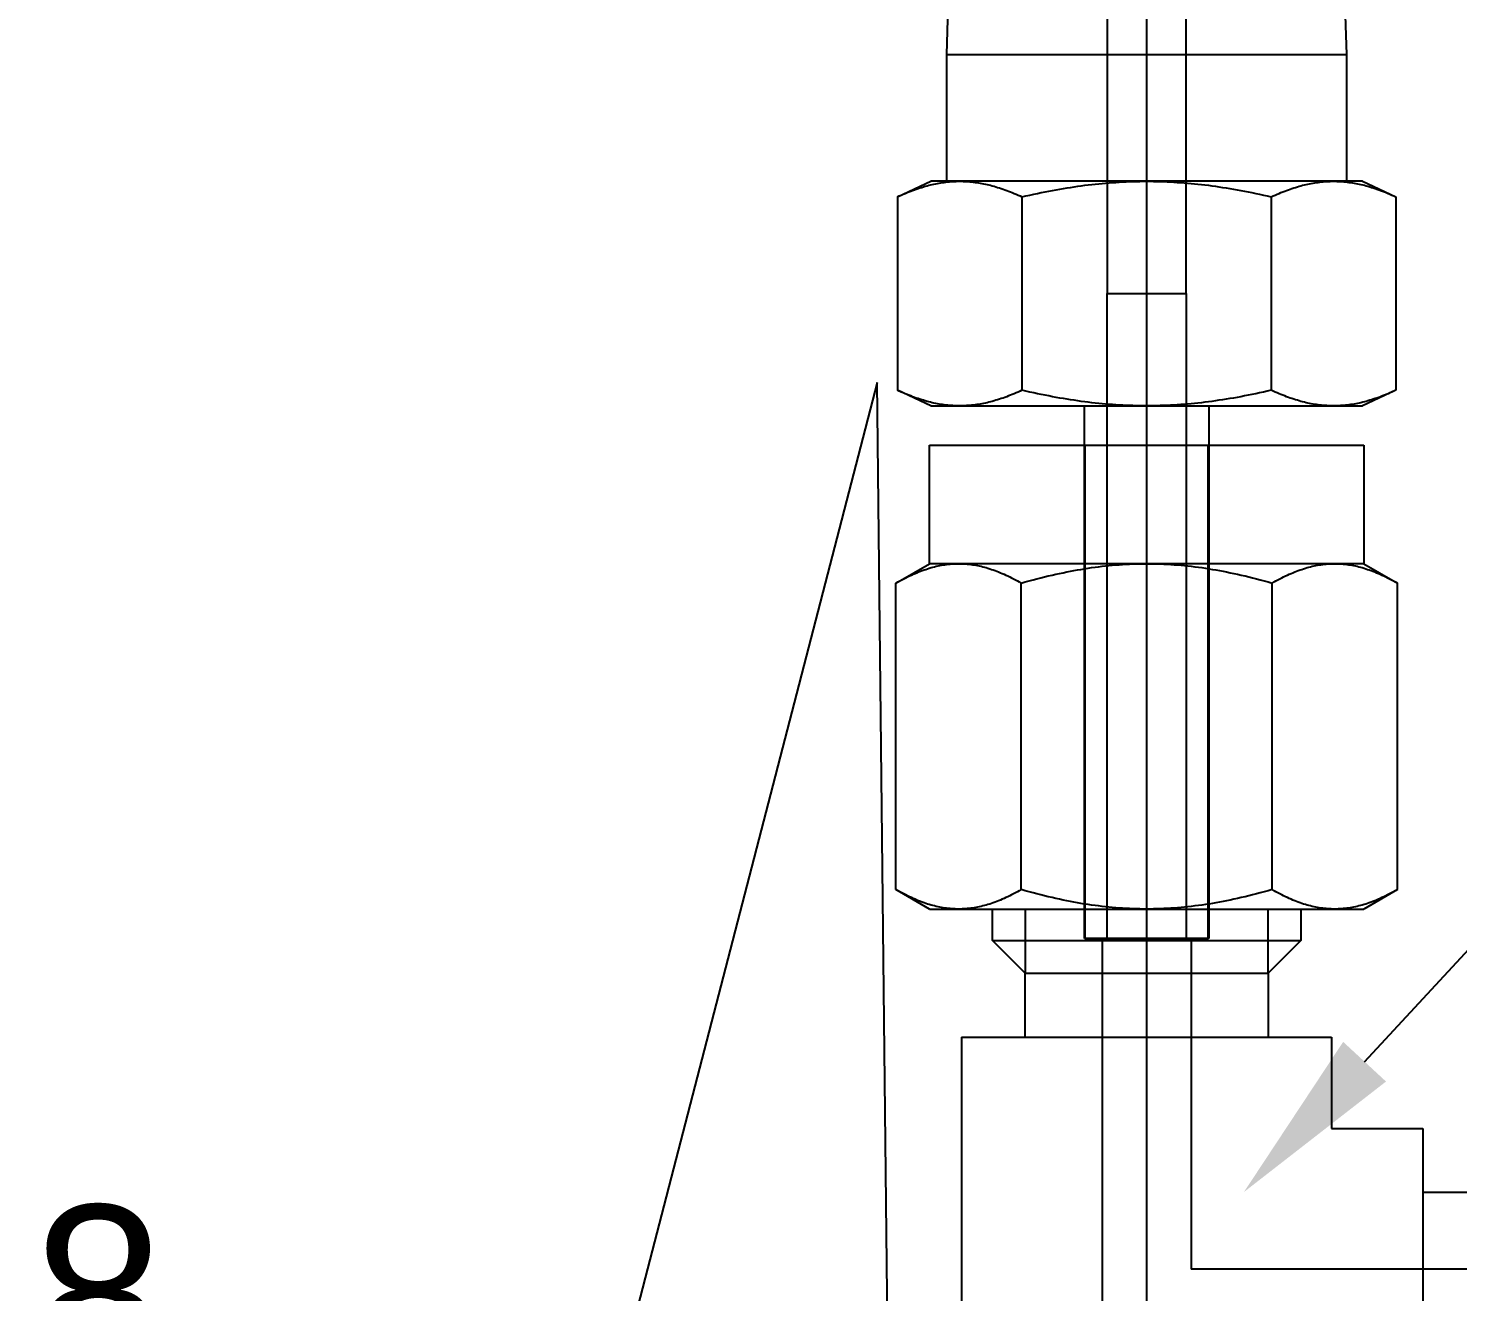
# Model space of a CAD drawing. Header units: inches. Extents: x 5.3 to 31.2, y 3.7 to 34.9.
# Drawn here: x 5.262 to 6.71, y 30.867 to 32.147 of the extents above; entities that cross this region are included whole.
import ezdxf
from ezdxf import colors
from ezdxf.entities.mleader import LeaderData, LeaderLine
from ezdxf.math import Vec2, Vec3

# ---------------------------------------------------------------- set-up
doc = ezdxf.new("R2010")
doc.units = ezdxf.units.IN
doc.header["$MEASUREMENT"] = 0
doc.linetypes.add('CENTER2', pattern=[28.575, 19.05, -3.175, 3.175, -3.175])
doc.linetypes.add('HIDDEN2', pattern=[4.7625, 3.175, -1.5875])
for name, color, linetype in [('NOTES', 1, 'Continuous'), ('TRDETAIL2', 7, 'Continuous'), ('TRDETAIL3', 7, 'Continuous'), ('TRMODEL1', 7, 'Continuous'), ('TRMODEL3', 7, 'Continuous')]:
    doc.layers.add(name, color=color, linetype=linetype)

# ---------------------------------------------------------------- blocks, each defined once
blk = doc.blocks.new('SS-200-3')
at = {"layer": 'TRDETAIL2', "color": 6, "linetype": 'HIDDEN2'}
for p, q in [((-1.1973, -1.6472), (-1.1973, -0.8872)), ((-1.1073, -1.6472), (-1.1073, -1.3122)), ((-0.7723, -1.3122), (-1.1073, -1.3122)), ((-1.2148, -2.1472), (-1.2148, -1.6472)), ((-1.2148, -1.6472), (-1.0898, -1.6472)), ((-1.0898, -1.6472), (-1.0898, -2.1472))]:
    blk.add_line(p, q, dxfattribs=at)
at = {"layer": 'TRDETAIL3', "color": 4, "linetype": 'CENTER2'}
blk.add_line((-1.1523, -2.1472), (-1.1523, -0.3872), dxfattribs=at)
at = {"layer": 'TRMODEL1', "color": 7, "linetype": 'Continuous'}
for p, q in [((-1.3398, -1.5472), (-1.3398, -0.9872)), ((-0.8723, -1.4547), (-0.8723, -1.0797)), ((-0.8723, -1.3904), (-0.8073, -1.3904)), ((-0.9648, -1.4547), (-0.8723, -1.4547)), ((-0.9648, -1.5472), (-0.9648, -1.4547)), ((-1.3398, -1.5472), (-0.9648, -1.5472)), ((-1.2755, -1.5472), (-1.2755, -1.6122)), ((-1.0291, -1.6122), (-1.0291, -1.5472)), ((-1.2755, -1.6122), (-1.3085, -1.6453)), ((-1.2755, -1.6122), (-1.0291, -1.6122)), ((-0.996, -1.6453), (-1.0291, -1.6122)), ((-1.3085, -1.6453), (-0.996, -1.6453)), ((-1.3085, -1.6453), (-1.3085, -1.6772)), ((-0.996, -1.6772), (-0.996, -1.6453)), ((-1.3723, -1.6772), (-1.4063, -1.6969)), ((-1.3723, -1.6772), (-1.3428, -1.6772)), ((-1.3637, -1.6795), (-1.3654, -1.6799)), ((-1.3619, -1.6791), (-1.3637, -1.6795)), ((-1.3602, -1.6788), (-1.3619, -1.6791)), ((-1.3584, -1.6785), (-1.3602, -1.6788)), ((-1.3567, -1.6782), (-1.3584, -1.6785)), ((-1.355, -1.678), (-1.3567, -1.6782)), ((-1.3532, -1.6778), (-1.355, -1.678)), ((-1.3515, -1.6776), (-1.3532, -1.6778)), ((-1.3497, -1.6775), (-1.3515, -1.6776)), ((-1.348, -1.6774), (-1.3497, -1.6775)), ((-1.3463, -1.6773), (-1.348, -1.6774)), ((-1.3445, -1.6772), (-1.3463, -1.6773)), ((-1.3428, -1.6772), (-1.3445, -1.6772)), ((-1.341, -1.6772), (-1.3428, -1.6772)), ((-1.3428, -1.6772), (-1.1523, -1.6772)), ((-1.3393, -1.6773), (-1.341, -1.6772)), ((-1.3375, -1.6774), (-1.3393, -1.6773)), ((-1.3358, -1.6775), (-1.3375, -1.6774)), ((-1.3341, -1.6776), (-1.3358, -1.6775)), ((-1.3323, -1.6778), (-1.3341, -1.6776)), ((-1.3306, -1.678), (-1.3323, -1.6778)), ((-1.3289, -1.6782), (-1.3306, -1.678)), ((-1.3271, -1.6785), (-1.3289, -1.6782)), ((-1.3254, -1.6788), (-1.3271, -1.6785)), ((-1.3236, -1.6791), (-1.3254, -1.6788)), ((-1.3219, -1.6795), (-1.3236, -1.6791)), ((-1.3201, -1.6799), (-1.3219, -1.6795)), ((-1.194, -1.6795), (-1.1975, -1.6799)), ((-1.1905, -1.6791), (-1.194, -1.6795)), ((-1.1871, -1.6788), (-1.1905, -1.6791)), ((-1.1836, -1.6785), (-1.1871, -1.6788)), ((-1.1801, -1.6782), (-1.1836, -1.6785)), ((-1.1766, -1.678), (-1.1801, -1.6782)), ((-1.1731, -1.6778), (-1.1766, -1.678)), ((-1.1697, -1.6776), (-1.1731, -1.6778)), ((-1.1662, -1.6775), (-1.1697, -1.6776)), ((-1.1627, -1.6774), (-1.1662, -1.6775)), ((-1.1592, -1.6773), (-1.1627, -1.6774)), ((-1.1557, -1.6772), (-1.1592, -1.6773)), ((-1.1523, -1.6772), (-1.1557, -1.6772)), ((-1.1523, -1.6772), (-0.9617, -1.6772)), ((-1.1488, -1.6772), (-1.1523, -1.6772)), ((-1.1453, -1.6773), (-1.1488, -1.6772)), ((-1.1418, -1.6774), (-1.1453, -1.6773)), ((-1.1383, -1.6775), (-1.1418, -1.6774)), ((-1.1348, -1.6776), (-1.1383, -1.6775)), ((-1.1314, -1.6778), (-1.1348, -1.6776)), ((-1.1279, -1.678), (-1.1314, -1.6778)), ((-1.1244, -1.6782), (-1.1279, -1.678)), ((-1.1209, -1.6785), (-1.1244, -1.6782)), ((-1.1174, -1.6788), (-1.1209, -1.6785)), ((-1.114, -1.6791), (-1.1174, -1.6788)), ((-1.1105, -1.6795), (-1.114, -1.6791)), ((-1.107, -1.6799), (-1.1105, -1.6795)), ((-0.9826, -1.6795), (-0.9844, -1.6799)), ((-0.9809, -1.6791), (-0.9826, -1.6795)), ((-0.9791, -1.6788), (-0.9809, -1.6791)), ((-0.9774, -1.6785), (-0.9791, -1.6788)), ((-0.9756, -1.6782), (-0.9774, -1.6785)), ((-0.9739, -1.678), (-0.9756, -1.6782)), ((-0.9722, -1.6778), (-0.9739, -1.678)), ((-0.9704, -1.6776), (-0.9722, -1.6778)), ((-0.9687, -1.6775), (-0.9704, -1.6776)), ((-0.967, -1.6774), (-0.9687, -1.6775)), ((-0.9652, -1.6773), (-0.967, -1.6774)), ((-0.9635, -1.6772), (-0.9652, -1.6773)), ((-0.9617, -1.6772), (-0.9635, -1.6772)), ((-0.96, -1.6772), (-0.9617, -1.6772)), ((-0.9617, -1.6772), (-0.9323, -1.6772)), ((-0.9582, -1.6773), (-0.96, -1.6772)), ((-0.9565, -1.6774), (-0.9582, -1.6773)), ((-0.9548, -1.6775), (-0.9565, -1.6774)), ((-0.953, -1.6776), (-0.9548, -1.6775)), ((-0.9513, -1.6778), (-0.953, -1.6776)), ((-0.9495, -1.678), (-0.9513, -1.6778)), ((-0.9478, -1.6782), (-0.9495, -1.678)), ((-0.9461, -1.6785), (-0.9478, -1.6782)), ((-0.9443, -1.6788), (-0.9461, -1.6785)), ((-0.9426, -1.6791), (-0.9443, -1.6788)), ((-0.9408, -1.6795), (-0.9426, -1.6791)), ((-0.9391, -1.6799), (-0.9408, -1.6795)), ((-0.8982, -1.6969), (-0.9323, -1.6772)), ((-1.4003, -1.6935), (-1.4023, -1.6946)), ((-1.3984, -1.6925), (-1.4003, -1.6935)), ((-1.3964, -1.6915), (-1.3984, -1.6925)), ((-1.3945, -1.6906), (-1.3964, -1.6915)), ((-1.3926, -1.6896), (-1.3945, -1.6906)), ((-1.3907, -1.6888), (-1.3926, -1.6896)), ((-1.3888, -1.6879), (-1.3907, -1.6888)), ((-1.387, -1.6871), (-1.3888, -1.6879)), ((-1.3851, -1.6863), (-1.387, -1.6871)), ((-1.3833, -1.6856), (-1.3851, -1.6863)), ((-1.3815, -1.6848), (-1.3833, -1.6856)), ((-1.3797, -1.6842), (-1.3815, -1.6848)), ((-1.3778, -1.6835), (-1.3797, -1.6842)), ((-1.376, -1.6829), (-1.3778, -1.6835)), ((-1.3743, -1.6823), (-1.376, -1.6829)), ((-1.3725, -1.6818), (-1.3743, -1.6823)), ((-1.3707, -1.6812), (-1.3725, -1.6818)), ((-1.3689, -1.6808), (-1.3707, -1.6812)), ((-1.3672, -1.6803), (-1.3689, -1.6808)), ((-1.3654, -1.6799), (-1.3672, -1.6803)), ((-1.3184, -1.6803), (-1.3201, -1.6799)), ((-1.3166, -1.6808), (-1.3184, -1.6803)), ((-1.3148, -1.6812), (-1.3166, -1.6808)), ((-1.3131, -1.6818), (-1.3148, -1.6812)), ((-1.3113, -1.6823), (-1.3131, -1.6818)), ((-1.3095, -1.6829), (-1.3113, -1.6823)), ((-1.3077, -1.6835), (-1.3095, -1.6829)), ((-1.3059, -1.6842), (-1.3077, -1.6835)), ((-1.3041, -1.6848), (-1.3059, -1.6842)), ((-1.3023, -1.6856), (-1.3041, -1.6848)), ((-1.3004, -1.6863), (-1.3023, -1.6856)), ((-1.2986, -1.6871), (-1.3004, -1.6863)), ((-1.2967, -1.6879), (-1.2986, -1.6871)), ((-1.2948, -1.6888), (-1.2967, -1.6879)), ((-1.2929, -1.6896), (-1.2948, -1.6888)), ((-1.291, -1.6906), (-1.2929, -1.6896)), ((-1.2891, -1.6915), (-1.291, -1.6906)), ((-1.2872, -1.6925), (-1.2891, -1.6915)), ((-1.2852, -1.6935), (-1.2872, -1.6925)), ((-1.2833, -1.6946), (-1.2852, -1.6935)), ((-1.2673, -1.6935), (-1.2713, -1.6946)), ((-1.2634, -1.6925), (-1.2673, -1.6935)), ((-1.2596, -1.6915), (-1.2634, -1.6925)), ((-1.2557, -1.6906), (-1.2596, -1.6915)), ((-1.2519, -1.6896), (-1.2557, -1.6906)), ((-1.2481, -1.6888), (-1.2519, -1.6896)), ((-1.2444, -1.6879), (-1.2481, -1.6888)), ((-1.2407, -1.6871), (-1.2444, -1.6879)), ((-1.237, -1.6863), (-1.2407, -1.6871)), ((-1.2333, -1.6856), (-1.237, -1.6863)), ((-1.2296, -1.6848), (-1.2333, -1.6856)), ((-1.226, -1.6842), (-1.2296, -1.6848)), ((-1.2224, -1.6835), (-1.226, -1.6842)), ((-1.2188, -1.6829), (-1.2224, -1.6835)), ((-1.2152, -1.6823), (-1.2188, -1.6829)), ((-1.2117, -1.6818), (-1.2152, -1.6823)), ((-1.2081, -1.6812), (-1.2117, -1.6818)), ((-1.2046, -1.6808), (-1.2081, -1.6812)), ((-1.2011, -1.6803), (-1.2046, -1.6808)), ((-1.1975, -1.6799), (-1.2011, -1.6803)), ((-1.1034, -1.6803), (-1.107, -1.6799)), ((-1.0999, -1.6808), (-1.1034, -1.6803)), ((-1.0964, -1.6812), (-1.0999, -1.6808)), ((-1.0928, -1.6818), (-1.0964, -1.6812)), ((-1.0893, -1.6823), (-1.0928, -1.6818)), ((-1.0857, -1.6829), (-1.0893, -1.6823)), ((-1.0821, -1.6835), (-1.0857, -1.6829)), ((-1.0785, -1.6842), (-1.0821, -1.6835)), ((-1.0749, -1.6848), (-1.0785, -1.6842)), ((-1.0712, -1.6856), (-1.0749, -1.6848)), ((-1.0675, -1.6863), (-1.0712, -1.6856)), ((-1.0638, -1.6871), (-1.0675, -1.6863)), ((-1.0601, -1.6879), (-1.0638, -1.6871)), ((-1.0564, -1.6888), (-1.0601, -1.6879)), ((-1.0526, -1.6896), (-1.0564, -1.6888)), ((-1.0488, -1.6906), (-1.0526, -1.6896)), ((-1.0449, -1.6915), (-1.0488, -1.6906)), ((-1.0411, -1.6925), (-1.0449, -1.6915)), ((-1.0372, -1.6935), (-1.0411, -1.6925)), ((-1.0332, -1.6946), (-1.0372, -1.6935)), ((-1.0193, -1.6935), (-1.0212, -1.6946)), ((-1.0173, -1.6925), (-1.0193, -1.6935)), ((-1.0154, -1.6915), (-1.0173, -1.6925)), ((-1.0135, -1.6906), (-1.0154, -1.6915)), ((-1.0116, -1.6896), (-1.0135, -1.6906)), ((-1.0097, -1.6888), (-1.0116, -1.6896)), ((-1.0078, -1.6879), (-1.0097, -1.6888)), ((-1.0059, -1.6871), (-1.0078, -1.6879)), ((-1.0041, -1.6863), (-1.0059, -1.6871)), ((-1.0022, -1.6856), (-1.0041, -1.6863)), ((-1.0004, -1.6848), (-1.0022, -1.6856)), ((-0.9986, -1.6842), (-1.0004, -1.6848)), ((-0.9968, -1.6835), (-0.9986, -1.6842)), ((-0.995, -1.6829), (-0.9968, -1.6835)), ((-0.9932, -1.6823), (-0.995, -1.6829)), ((-0.9914, -1.6818), (-0.9932, -1.6823)), ((-0.9897, -1.6812), (-0.9914, -1.6818)), ((-0.9879, -1.6808), (-0.9897, -1.6812)), ((-0.9861, -1.6803), (-0.9879, -1.6808)), ((-0.9844, -1.6799), (-0.9861, -1.6803)), ((-0.9373, -1.6803), (-0.9391, -1.6799)), ((-0.9356, -1.6808), (-0.9373, -1.6803)), ((-0.9338, -1.6812), (-0.9356, -1.6808)), ((-0.932, -1.6818), (-0.9338, -1.6812)), ((-0.9302, -1.6823), (-0.932, -1.6818)), ((-0.9285, -1.6829), (-0.9302, -1.6823)), ((-0.9267, -1.6835), (-0.9285, -1.6829)), ((-0.9248, -1.6842), (-0.9267, -1.6835)), ((-0.923, -1.6848), (-0.9248, -1.6842)), ((-0.9212, -1.6856), (-0.923, -1.6848)), ((-0.9194, -1.6863), (-0.9212, -1.6856)), ((-0.9175, -1.6871), (-0.9194, -1.6863)), ((-0.9157, -1.6879), (-0.9175, -1.6871)), ((-0.9138, -1.6888), (-0.9157, -1.6879)), ((-0.9119, -1.6896), (-0.9138, -1.6888)), ((-0.91, -1.6906), (-0.9119, -1.6896)), ((-0.9081, -1.6915), (-0.91, -1.6906)), ((-0.9061, -1.6925), (-0.9081, -1.6915)), ((-0.9042, -1.6935), (-0.9061, -1.6925)), ((-0.9022, -1.6946), (-0.9042, -1.6935)), ((-1.4043, -1.6957), (-1.4063, -1.6969)), ((-1.4063, -1.6969), (-1.4063, -2.0076)), ((-1.4023, -1.6946), (-1.4043, -1.6957)), ((-1.2813, -1.6957), (-1.2833, -1.6946)), ((-1.2793, -1.6969), (-1.2813, -1.6957)), ((-1.2753, -1.6957), (-1.2793, -1.6969)), ((-1.2793, -1.6969), (-1.2793, -2.0076)), ((-1.2713, -1.6946), (-1.2753, -1.6957)), ((-1.0293, -1.6957), (-1.0332, -1.6946)), ((-1.0252, -1.6969), (-1.0293, -1.6957)), ((-1.0232, -1.6957), (-1.0252, -1.6969)), ((-1.0252, -1.6969), (-1.0252, -2.0076)), ((-1.0212, -1.6946), (-1.0232, -1.6957)), ((-0.9002, -1.6957), (-0.9022, -1.6946)), ((-0.8982, -1.6969), (-0.9002, -1.6957)), ((-0.8982, -1.6969), (-0.8982, -2.0076)), ((-1.4063, -2.0076), (-1.4043, -2.0087)), ((-1.4063, -2.0076), (-1.3723, -2.0272)), ((-1.4043, -2.0087), (-1.4023, -2.0098)), ((-1.4023, -2.0098), (-1.4003, -2.0109)), ((-1.4003, -2.0109), (-1.3984, -2.0119)), ((-1.3984, -2.0119), (-1.3964, -2.0129)), ((-1.2891, -2.0129), (-1.2872, -2.0119)), ((-1.2872, -2.0119), (-1.2852, -2.0109)), ((-1.2852, -2.0109), (-1.2833, -2.0098)), ((-1.2833, -2.0098), (-1.2813, -2.0087)), ((-1.2813, -2.0087), (-1.2793, -2.0076)), ((-1.2793, -2.0076), (-1.2753, -2.0087)), ((-1.2753, -2.0087), (-1.2713, -2.0098)), ((-1.2713, -2.0098), (-1.2673, -2.0109)), ((-1.2673, -2.0109), (-1.2634, -2.0119)), ((-1.2634, -2.0119), (-1.2596, -2.0129)), ((-1.0449, -2.0129), (-1.0411, -2.0119)), ((-1.0411, -2.0119), (-1.0372, -2.0109)), ((-1.0372, -2.0109), (-1.0332, -2.0098)), ((-1.0332, -2.0098), (-1.0293, -2.0087)), ((-1.0293, -2.0087), (-1.0252, -2.0076)), ((-1.0252, -2.0076), (-1.0232, -2.0087)), ((-1.0232, -2.0087), (-1.0212, -2.0098)), ((-1.0212, -2.0098), (-1.0193, -2.0109)), ((-1.0193, -2.0109), (-1.0173, -2.0119)), ((-1.0173, -2.0119), (-1.0154, -2.0129)), ((-0.9323, -2.0272), (-0.8982, -2.0076)), ((-0.9081, -2.0129), (-0.9061, -2.0119)), ((-0.9061, -2.0119), (-0.9042, -2.0109)), ((-0.9042, -2.0109), (-0.9022, -2.0098)), ((-0.9022, -2.0098), (-0.9002, -2.0087)), ((-0.9002, -2.0087), (-0.8982, -2.0076)), ((-1.3964, -2.0129), (-1.3945, -2.0139)), ((-1.3945, -2.0139), (-1.3926, -2.0148)), ((-1.3926, -2.0148), (-1.3907, -2.0157)), ((-1.3907, -2.0157), (-1.3888, -2.0165)), ((-1.3888, -2.0165), (-1.387, -2.0173)), ((-1.387, -2.0173), (-1.3851, -2.0181)), ((-1.3851, -2.0181), (-1.3833, -2.0189)), ((-1.3833, -2.0189), (-1.3815, -2.0196)), ((-1.3815, -2.0196), (-1.3797, -2.0203)), ((-1.3797, -2.0203), (-1.3778, -2.0209)), ((-1.3778, -2.0209), (-1.376, -2.0215)), ((-1.376, -2.0215), (-1.3743, -2.0221)), ((-1.3743, -2.0221), (-1.3725, -2.0227)), ((-1.3725, -2.0227), (-1.3707, -2.0232)), ((-1.3707, -2.0232), (-1.3689, -2.0237)), ((-1.3689, -2.0237), (-1.3672, -2.0241)), ((-1.3672, -2.0241), (-1.3654, -2.0246)), ((-1.3654, -2.0246), (-1.3637, -2.0249)), ((-1.3637, -2.0249), (-1.3619, -2.0253)), ((-1.3619, -2.0253), (-1.3602, -2.0256)), ((-1.3602, -2.0256), (-1.3584, -2.0259)), ((-1.3584, -2.0259), (-1.3567, -2.0262)), ((-1.3567, -2.0262), (-1.355, -2.0264)), ((-1.355, -2.0264), (-1.3532, -2.0266)), ((-1.3532, -2.0266), (-1.3515, -2.0268)), ((-1.3515, -2.0268), (-1.3497, -2.027)), ((-1.3497, -2.027), (-1.348, -2.0271)), ((-1.3375, -2.0271), (-1.3358, -2.027)), ((-1.3358, -2.027), (-1.3341, -2.0268)), ((-1.3341, -2.0268), (-1.3323, -2.0266)), ((-1.3323, -2.0266), (-1.3306, -2.0264)), ((-1.3306, -2.0264), (-1.3289, -2.0262)), ((-1.3289, -2.0262), (-1.3271, -2.0259)), ((-1.3271, -2.0259), (-1.3254, -2.0256)), ((-1.3254, -2.0256), (-1.3236, -2.0253)), ((-1.3236, -2.0253), (-1.3219, -2.0249)), ((-1.3219, -2.0249), (-1.3201, -2.0246)), ((-1.3201, -2.0246), (-1.3184, -2.0241)), ((-1.3184, -2.0241), (-1.3166, -2.0237)), ((-1.3166, -2.0237), (-1.3148, -2.0232)), ((-1.3148, -2.0232), (-1.3131, -2.0227)), ((-1.3131, -2.0227), (-1.3113, -2.0221)), ((-1.3113, -2.0221), (-1.3095, -2.0215)), ((-1.3095, -2.0215), (-1.3077, -2.0209)), ((-1.3077, -2.0209), (-1.3059, -2.0203)), ((-1.3059, -2.0203), (-1.3041, -2.0196)), ((-1.3041, -2.0196), (-1.3023, -2.0189)), ((-1.3023, -2.0189), (-1.3004, -2.0181)), ((-1.3004, -2.0181), (-1.2986, -2.0173)), ((-1.2986, -2.0173), (-1.2967, -2.0165)), ((-1.2967, -2.0165), (-1.2948, -2.0157)), ((-1.2948, -2.0157), (-1.2929, -2.0148)), ((-1.2929, -2.0148), (-1.291, -2.0139)), ((-1.291, -2.0139), (-1.2891, -2.0129)), ((-1.2596, -2.0129), (-1.2557, -2.0139)), ((-1.2557, -2.0139), (-1.2519, -2.0148)), ((-1.2519, -2.0148), (-1.2481, -2.0157)), ((-1.2481, -2.0157), (-1.2444, -2.0165)), ((-1.2444, -2.0165), (-1.2407, -2.0173)), ((-1.2407, -2.0173), (-1.237, -2.0181)), ((-1.237, -2.0181), (-1.2333, -2.0189)), ((-1.2333, -2.0189), (-1.2296, -2.0196)), ((-1.2296, -2.0196), (-1.226, -2.0203)), ((-1.226, -2.0203), (-1.2224, -2.0209)), ((-1.2224, -2.0209), (-1.2188, -2.0215)), ((-1.2188, -2.0215), (-1.2152, -2.0221)), ((-1.2152, -2.0221), (-1.2117, -2.0227)), ((-1.2117, -2.0227), (-1.2081, -2.0232)), ((-1.2081, -2.0232), (-1.2046, -2.0237)), ((-1.2046, -2.0237), (-1.2011, -2.0241)), ((-1.2011, -2.0241), (-1.1975, -2.0246)), ((-1.1975, -2.0246), (-1.194, -2.0249)), ((-1.194, -2.0249), (-1.1905, -2.0253)), ((-1.1905, -2.0253), (-1.1871, -2.0256)), ((-1.1871, -2.0256), (-1.1836, -2.0259)), ((-1.1836, -2.0259), (-1.1801, -2.0262)), ((-1.1801, -2.0262), (-1.1766, -2.0264)), ((-1.1766, -2.0264), (-1.1731, -2.0266)), ((-1.1731, -2.0266), (-1.1697, -2.0268)), ((-1.1697, -2.0268), (-1.1662, -2.027)), ((-1.1662, -2.027), (-1.1627, -2.0271)), ((-1.1418, -2.0271), (-1.1383, -2.027)), ((-1.1383, -2.027), (-1.1348, -2.0268)), ((-1.1348, -2.0268), (-1.1314, -2.0266)), ((-1.1314, -2.0266), (-1.1279, -2.0264)), ((-1.1279, -2.0264), (-1.1244, -2.0262)), ((-1.1244, -2.0262), (-1.1209, -2.0259)), ((-1.1209, -2.0259), (-1.1174, -2.0256)), ((-1.1174, -2.0256), (-1.114, -2.0253)), ((-1.114, -2.0253), (-1.1105, -2.0249)), ((-1.1105, -2.0249), (-1.107, -2.0246)), ((-1.107, -2.0246), (-1.1034, -2.0241)), ((-1.1034, -2.0241), (-1.0999, -2.0237)), ((-1.0999, -2.0237), (-1.0964, -2.0232)), ((-1.0964, -2.0232), (-1.0928, -2.0227)), ((-1.0928, -2.0227), (-1.0893, -2.0221)), ((-1.0893, -2.0221), (-1.0857, -2.0215)), ((-1.0857, -2.0215), (-1.0821, -2.0209)), ((-1.0821, -2.0209), (-1.0785, -2.0203)), ((-1.0785, -2.0203), (-1.0749, -2.0196)), ((-1.0749, -2.0196), (-1.0712, -2.0189)), ((-1.0712, -2.0189), (-1.0675, -2.0181)), ((-1.0675, -2.0181), (-1.0638, -2.0173)), ((-1.0638, -2.0173), (-1.0601, -2.0165)), ((-1.0601, -2.0165), (-1.0564, -2.0157)), ((-1.0564, -2.0157), (-1.0526, -2.0148)), ((-1.0526, -2.0148), (-1.0488, -2.0139)), ((-1.0488, -2.0139), (-1.0449, -2.0129)), ((-1.0154, -2.0129), (-1.0135, -2.0139)), ((-1.0135, -2.0139), (-1.0116, -2.0148)), ((-1.0116, -2.0148), (-1.0097, -2.0157)), ((-1.0097, -2.0157), (-1.0078, -2.0165)), ((-1.0078, -2.0165), (-1.0059, -2.0173)), ((-1.0059, -2.0173), (-1.0041, -2.0181)), ((-1.0041, -2.0181), (-1.0022, -2.0189)), ((-1.0022, -2.0189), (-1.0004, -2.0196)), ((-1.0004, -2.0196), (-0.9986, -2.0203)), ((-0.9986, -2.0203), (-0.9968, -2.0209)), ((-0.9968, -2.0209), (-0.995, -2.0215)), ((-0.995, -2.0215), (-0.9932, -2.0221)), ((-0.9932, -2.0221), (-0.9914, -2.0227)), ((-0.9914, -2.0227), (-0.9897, -2.0232)), ((-0.9897, -2.0232), (-0.9879, -2.0237)), ((-0.9879, -2.0237), (-0.9861, -2.0241)), ((-0.9861, -2.0241), (-0.9844, -2.0246)), ((-0.9844, -2.0246), (-0.9826, -2.0249)), ((-0.9826, -2.0249), (-0.9809, -2.0253)), ((-0.9809, -2.0253), (-0.9791, -2.0256)), ((-0.9791, -2.0256), (-0.9774, -2.0259)), ((-0.9774, -2.0259), (-0.9756, -2.0262)), ((-0.9756, -2.0262), (-0.9739, -2.0264)), ((-0.9739, -2.0264), (-0.9722, -2.0266)), ((-0.9722, -2.0266), (-0.9704, -2.0268)), ((-0.9704, -2.0268), (-0.9687, -2.027)), ((-0.9687, -2.027), (-0.967, -2.0271)), ((-0.9565, -2.0271), (-0.9548, -2.027)), ((-0.9548, -2.027), (-0.953, -2.0268)), ((-0.953, -2.0268), (-0.9513, -2.0266)), ((-0.9513, -2.0266), (-0.9495, -2.0264)), ((-0.9495, -2.0264), (-0.9478, -2.0262)), ((-0.9478, -2.0262), (-0.9461, -2.0259)), ((-0.9461, -2.0259), (-0.9443, -2.0256)), ((-0.9443, -2.0256), (-0.9426, -2.0253)), ((-0.9426, -2.0253), (-0.9408, -2.0249)), ((-0.9408, -2.0249), (-0.9391, -2.0246)), ((-0.9391, -2.0246), (-0.9373, -2.0241)), ((-0.9373, -2.0241), (-0.9356, -2.0237)), ((-0.9356, -2.0237), (-0.9338, -2.0232)), ((-0.9338, -2.0232), (-0.932, -2.0227)), ((-0.932, -2.0227), (-0.9302, -2.0221)), ((-0.9302, -2.0221), (-0.9285, -2.0215)), ((-0.9285, -2.0215), (-0.9267, -2.0209)), ((-0.9267, -2.0209), (-0.9248, -2.0203)), ((-0.9248, -2.0203), (-0.923, -2.0196)), ((-0.923, -2.0196), (-0.9212, -2.0189)), ((-0.9212, -2.0189), (-0.9194, -2.0181)), ((-0.9194, -2.0181), (-0.9175, -2.0173)), ((-0.9175, -2.0173), (-0.9157, -2.0165)), ((-0.9157, -2.0165), (-0.9138, -2.0157)), ((-0.9138, -2.0157), (-0.9119, -2.0148)), ((-0.9119, -2.0148), (-0.91, -2.0139)), ((-0.91, -2.0139), (-0.9081, -2.0129)), ((-1.3428, -2.0272), (-1.3723, -2.0272)), ((-1.3723, -2.0272), (-1.3723, -2.1472)), ((-1.348, -2.0271), (-1.3463, -2.0272)), ((-1.3463, -2.0272), (-1.3445, -2.0272)), ((-1.3445, -2.0272), (-1.3428, -2.0272)), ((-1.3428, -2.0272), (-1.341, -2.0272)), ((-1.1523, -2.0272), (-1.3428, -2.0272)), ((-1.341, -2.0272), (-1.3393, -2.0272)), ((-1.3393, -2.0272), (-1.3375, -2.0271)), ((-1.1627, -2.0271), (-1.1592, -2.0272)), ((-1.1592, -2.0272), (-1.1557, -2.0272)), ((-1.1557, -2.0272), (-1.1523, -2.0272)), ((-1.1523, -2.0272), (-1.1488, -2.0272)), ((-0.9617, -2.0272), (-1.1523, -2.0272)), ((-1.1488, -2.0272), (-1.1453, -2.0272)), ((-1.1453, -2.0272), (-1.1418, -2.0271)), ((-0.967, -2.0271), (-0.9652, -2.0272)), ((-0.9652, -2.0272), (-0.9635, -2.0272)), ((-0.9635, -2.0272), (-0.9617, -2.0272)), ((-0.9617, -2.0272), (-0.96, -2.0272)), ((-0.9323, -2.0272), (-0.9617, -2.0272)), ((-0.96, -2.0272), (-0.9582, -2.0272)), ((-0.9582, -2.0272), (-0.9565, -2.0271)), ((-0.9323, -2.1472), (-0.9323, -2.0272)), ((-1.3723, -2.1472), (-0.9323, -2.1472))]:
    blk.add_line(p, q, dxfattribs=at)
at = {"layer": 'TRMODEL3', "color": 1, "linetype": 'Continuous'}
for p, q in [((-1.2755, -1.6772), (-1.2755, -1.6122)), ((-1.0291, -1.6122), (-1.0291, -1.6772))]:
    blk.add_line(p, q, dxfattribs=at)
blk = doc.blocks.new('SS-2-TA-1-2')
at = {"layer": 'TRDETAIL2', "color": 6, "linetype": 'HIDDEN2'}
for p, q in [((-10.7813, -0.3393), (-10.2751, -0.3393)), ((-9.6213, -0.3393), (-10.2751, -0.3393)), ((-10.2751, -0.3393), (-10.2751, -0.4193)), ((-10.2751, -0.4193), (-10.7813, -0.4193)), ((-10.2751, -0.4193), (-9.6213, -0.4193))]:
    blk.add_line(p, q, dxfattribs=at)
at = {"layer": 'TRDETAIL3', "color": 4, "linetype": 'CENTER2'}
blk.add_line((-10.7813, -0.3793), (-9.6213, -0.3793), dxfattribs=at)
at = {"layer": 'TRMODEL1', "color": 7, "linetype": 'Continuous'}
for p, q in [((-10.3731, -0.1267), (-10.3889, -0.1605)), ((-10.374, -0.1287), (-10.3749, -0.1307)), ((-10.3731, -0.1267), (-10.374, -0.1287)), ((-10.3731, -0.1267), (-10.1771, -0.1267)), ((-10.1761, -0.1287), (-10.1771, -0.1267)), ((-10.1613, -0.1605), (-10.1771, -0.1267)), ((-10.1752, -0.1307), (-10.1761, -0.1287)), ((-10.3803, -0.144), (-10.3809, -0.1459)), ((-10.3796, -0.1422), (-10.3803, -0.144)), ((-10.3789, -0.1403), (-10.3796, -0.1422)), ((-10.3782, -0.1384), (-10.3789, -0.1403)), ((-10.3774, -0.1365), (-10.3782, -0.1384)), ((-10.3766, -0.1346), (-10.3774, -0.1365)), ((-10.3758, -0.1326), (-10.3766, -0.1346)), ((-10.3749, -0.1307), (-10.3758, -0.1326)), ((-10.1744, -0.1326), (-10.1752, -0.1307)), ((-10.1736, -0.1346), (-10.1744, -0.1326)), ((-10.1728, -0.1365), (-10.1736, -0.1346)), ((-10.172, -0.1384), (-10.1728, -0.1365)), ((-10.1713, -0.1403), (-10.172, -0.1384)), ((-10.1705, -0.1422), (-10.1713, -0.1403)), ((-10.1699, -0.144), (-10.1705, -0.1422)), ((-10.1692, -0.1459), (-10.1699, -0.144)), ((-10.3848, -0.1585), (-10.3852, -0.1603)), ((-10.3843, -0.1568), (-10.3848, -0.1585)), ((-10.3838, -0.155), (-10.3843, -0.1568)), ((-10.3833, -0.1532), (-10.3838, -0.155)), ((-10.3827, -0.1514), (-10.3833, -0.1532)), ((-10.3822, -0.1496), (-10.3827, -0.1514)), ((-10.3816, -0.1477), (-10.3822, -0.1496)), ((-10.3809, -0.1459), (-10.3816, -0.1477)), ((-10.1686, -0.1477), (-10.1692, -0.1459)), ((-10.168, -0.1496), (-10.1686, -0.1477)), ((-10.1674, -0.1514), (-10.168, -0.1496)), ((-10.1669, -0.1532), (-10.1674, -0.1514)), ((-10.1663, -0.155), (-10.1669, -0.1532)), ((-10.1658, -0.1568), (-10.1663, -0.155)), ((-10.1654, -0.1585), (-10.1658, -0.1568)), ((-10.1649, -0.1603), (-10.1654, -0.1585)), ((-10.3889, -0.1898), (-10.3889, -0.1605)), ((-10.3876, -0.1725), (-10.3878, -0.1743)), ((-10.3873, -0.1708), (-10.3876, -0.1725)), ((-10.3871, -0.1691), (-10.3873, -0.1708)), ((-10.3867, -0.1673), (-10.3871, -0.1691)), ((-10.3864, -0.1656), (-10.3867, -0.1673)), ((-10.386, -0.1638), (-10.3864, -0.1656)), ((-10.3856, -0.1621), (-10.386, -0.1638)), ((-10.3852, -0.1603), (-10.3856, -0.1621)), ((-10.1645, -0.1621), (-10.1649, -0.1603)), ((-10.1641, -0.1638), (-10.1645, -0.1621)), ((-10.1638, -0.1656), (-10.1641, -0.1638)), ((-10.1634, -0.1673), (-10.1638, -0.1656)), ((-10.1631, -0.1691), (-10.1634, -0.1673)), ((-10.1628, -0.1708), (-10.1631, -0.1691)), ((-10.1625, -0.1725), (-10.1628, -0.1708)), ((-10.1623, -0.1743), (-10.1625, -0.1725)), ((-10.1613, -0.1605), (-10.1613, -0.1898)), ((-10.7531, -0.1841), (-10.7813, -0.2123)), ((-10.5174, -0.1768), (-10.7531, -0.1841)), ((-10.7531, -0.1841), (-10.7531, -0.5744)), ((-10.5915, -0.5795), (-10.5915, -0.1791)), ((-10.5174, -0.1768), (-10.5174, -0.5818)), ((-10.3889, -0.1768), (-10.5174, -0.1768)), ((-10.3888, -0.1864), (-10.3889, -0.1881)), ((-10.3889, -0.1881), (-10.3889, -0.1898)), ((-10.3887, -0.1829), (-10.3888, -0.1846)), ((-10.3888, -0.1846), (-10.3888, -0.1864)), ((-10.3886, -0.1812), (-10.3887, -0.1829)), ((-10.3884, -0.1795), (-10.3886, -0.1812)), ((-10.3883, -0.1777), (-10.3884, -0.1795)), ((-10.3881, -0.176), (-10.3883, -0.1777)), ((-10.3878, -0.1743), (-10.3881, -0.176)), ((-10.1621, -0.176), (-10.1623, -0.1743)), ((-10.1619, -0.1777), (-10.1621, -0.176)), ((-10.1617, -0.1795), (-10.1619, -0.1777)), ((-10.1616, -0.1812), (-10.1617, -0.1795)), ((-10.1615, -0.1829), (-10.1616, -0.1812)), ((-10.1614, -0.1846), (-10.1615, -0.1829)), ((-10.1613, -0.1864), (-10.1614, -0.1846)), ((-10.1613, -0.1881), (-10.1613, -0.1864)), ((-10.1613, -0.1898), (-10.1613, -0.1881)), ((-10.3889, -0.1898), (-10.3889, -0.1916)), ((-10.3889, -0.3793), (-10.3889, -0.1898)), ((-10.3889, -0.1916), (-10.3888, -0.1933)), ((-10.3888, -0.1933), (-10.3888, -0.195)), ((-10.3888, -0.195), (-10.3887, -0.1968)), ((-10.3887, -0.1968), (-10.3886, -0.1985)), ((-10.3886, -0.1985), (-10.3884, -0.2002)), ((-10.3884, -0.2002), (-10.3883, -0.202)), ((-10.3883, -0.202), (-10.3881, -0.2037)), ((-10.1621, -0.2037), (-10.1619, -0.202)), ((-10.1619, -0.202), (-10.1617, -0.2002)), ((-10.1617, -0.2002), (-10.1616, -0.1985)), ((-10.1616, -0.1985), (-10.1615, -0.1968)), ((-10.1615, -0.1968), (-10.1614, -0.195)), ((-10.1614, -0.195), (-10.1613, -0.1933)), ((-10.1613, -0.1898), (-10.1613, -0.3793)), ((-10.1613, -0.1916), (-10.1613, -0.1898)), ((-10.1613, -0.1933), (-10.1613, -0.1916)), ((-10.7813, -0.5462), (-10.7813, -0.2123)), ((-10.3881, -0.2037), (-10.3878, -0.2054)), ((-10.3878, -0.2054), (-10.3876, -0.2071)), ((-10.3876, -0.2071), (-10.3873, -0.2089)), ((-10.3873, -0.2089), (-10.3871, -0.2106)), ((-10.3871, -0.2106), (-10.3867, -0.2124)), ((-10.3867, -0.2124), (-10.3864, -0.2141)), ((-10.3864, -0.2141), (-10.386, -0.2159)), ((-10.386, -0.2159), (-10.3856, -0.2176)), ((-10.1645, -0.2176), (-10.1641, -0.2159)), ((-10.1641, -0.2159), (-10.1638, -0.2141)), ((-10.1638, -0.2141), (-10.1634, -0.2124)), ((-10.1634, -0.2124), (-10.1631, -0.2106)), ((-10.1631, -0.2106), (-10.1628, -0.2089)), ((-10.1628, -0.2089), (-10.1625, -0.2071)), ((-10.1625, -0.2071), (-10.1623, -0.2054)), ((-10.1623, -0.2054), (-10.1621, -0.2037)), ((-10.3856, -0.2176), (-10.3852, -0.2194)), ((-10.3852, -0.2194), (-10.3848, -0.2211)), ((-10.3848, -0.2211), (-10.3843, -0.2229)), ((-10.3843, -0.2229), (-10.3838, -0.2247)), ((-10.3838, -0.2247), (-10.3833, -0.2265)), ((-10.3833, -0.2265), (-10.3827, -0.2283)), ((-10.3827, -0.2283), (-10.3822, -0.2301)), ((-10.3822, -0.2301), (-10.3816, -0.232)), ((-10.1686, -0.232), (-10.168, -0.2301)), ((-10.168, -0.2301), (-10.1674, -0.2283)), ((-10.1674, -0.2283), (-10.1669, -0.2265)), ((-10.1669, -0.2265), (-10.1663, -0.2247)), ((-10.1663, -0.2247), (-10.1658, -0.2229)), ((-10.1658, -0.2229), (-10.1654, -0.2211)), ((-10.1654, -0.2211), (-10.1649, -0.2194)), ((-10.1649, -0.2194), (-10.1645, -0.2176)), ((-10.3816, -0.232), (-10.3809, -0.2338)), ((-10.3809, -0.2338), (-10.3803, -0.2356)), ((-10.3803, -0.2356), (-10.3796, -0.2375)), ((-10.3796, -0.2375), (-10.3789, -0.2394)), ((-10.3789, -0.2394), (-10.3782, -0.2413)), ((-10.3782, -0.2413), (-10.3774, -0.2432)), ((-10.3774, -0.2432), (-10.3766, -0.2451)), ((-10.3766, -0.2451), (-10.3758, -0.2471)), ((-10.1744, -0.2471), (-10.1736, -0.2451)), ((-10.1736, -0.2451), (-10.1728, -0.2432)), ((-10.1728, -0.2432), (-10.172, -0.2413)), ((-10.172, -0.2413), (-10.1713, -0.2394)), ((-10.1713, -0.2394), (-10.1705, -0.2375)), ((-10.1705, -0.2375), (-10.1699, -0.2356)), ((-10.1699, -0.2356), (-10.1692, -0.2338)), ((-10.1692, -0.2338), (-10.1686, -0.232)), ((-10.3758, -0.2471), (-10.3749, -0.249)), ((-10.3749, -0.249), (-10.374, -0.251)), ((-10.374, -0.257), (-10.3749, -0.2609)), ((-10.374, -0.251), (-10.3731, -0.253)), ((-10.3731, -0.253), (-10.374, -0.257)), ((-10.3731, -0.253), (-10.1771, -0.253)), ((-10.1771, -0.253), (-10.1761, -0.251)), ((-10.1761, -0.257), (-10.1771, -0.253)), ((-10.1761, -0.251), (-10.1752, -0.249)), ((-10.1752, -0.2609), (-10.1761, -0.257)), ((-10.1752, -0.249), (-10.1744, -0.2471)), ((-10.3774, -0.2726), (-10.3782, -0.2764)), ((-10.3766, -0.2687), (-10.3774, -0.2726)), ((-10.3758, -0.2649), (-10.3766, -0.2687)), ((-10.3749, -0.2609), (-10.3758, -0.2649)), ((-10.1744, -0.2649), (-10.1752, -0.2609)), ((-10.1736, -0.2687), (-10.1744, -0.2649)), ((-10.1728, -0.2726), (-10.1736, -0.2687)), ((-10.172, -0.2764), (-10.1728, -0.2726)), ((-10.3803, -0.2877), (-10.3809, -0.2914)), ((-10.3796, -0.2839), (-10.3803, -0.2877)), ((-10.3789, -0.2802), (-10.3796, -0.2839)), ((-10.3782, -0.2764), (-10.3789, -0.2802)), ((-10.1713, -0.2802), (-10.172, -0.2764)), ((-10.1705, -0.2839), (-10.1713, -0.2802)), ((-10.1699, -0.2877), (-10.1705, -0.2839)), ((-10.1692, -0.2914), (-10.1699, -0.2877)), ((-10.3827, -0.3023), (-10.3833, -0.306)), ((-10.3822, -0.2987), (-10.3827, -0.3023)), ((-10.3816, -0.2951), (-10.3822, -0.2987)), ((-10.3809, -0.2914), (-10.3816, -0.2951)), ((-10.1686, -0.2951), (-10.1692, -0.2914)), ((-10.168, -0.2987), (-10.1686, -0.2951)), ((-10.1674, -0.3023), (-10.168, -0.2987)), ((-10.1669, -0.306), (-10.1674, -0.3023)), ((-10.3848, -0.3167), (-10.3852, -0.3202)), ((-10.3843, -0.3131), (-10.3848, -0.3167)), ((-10.3838, -0.3095), (-10.3843, -0.3131)), ((-10.3833, -0.306), (-10.3838, -0.3095)), ((-10.1663, -0.3095), (-10.1669, -0.306)), ((-10.1658, -0.3131), (-10.1663, -0.3095)), ((-10.1654, -0.3167), (-10.1658, -0.3131)), ((-10.1649, -0.3202), (-10.1654, -0.3167)), ((-9.6213, -0.3163), (-10.1613, -0.3163)), ((-9.6213, -0.4423), (-9.6213, -0.3163)), ((-10.3864, -0.3308), (-10.3867, -0.3343)), ((-10.386, -0.3273), (-10.3864, -0.3308)), ((-10.3856, -0.3237), (-10.386, -0.3273)), ((-10.3852, -0.3202), (-10.3856, -0.3237)), ((-10.1645, -0.3237), (-10.1649, -0.3202)), ((-10.1641, -0.3273), (-10.1645, -0.3237)), ((-10.1638, -0.3308), (-10.1641, -0.3273)), ((-10.1634, -0.3343), (-10.1638, -0.3308)), ((-10.3876, -0.3447), (-10.3878, -0.3481)), ((-10.3873, -0.3412), (-10.3876, -0.3447)), ((-10.3871, -0.3377), (-10.3873, -0.3412)), ((-10.3867, -0.3343), (-10.3871, -0.3377)), ((-10.1631, -0.3377), (-10.1634, -0.3343)), ((-10.1628, -0.3412), (-10.1631, -0.3377)), ((-10.1625, -0.3447), (-10.1628, -0.3412)), ((-10.1623, -0.3481), (-10.1625, -0.3447)), ((-10.3886, -0.362), (-10.3887, -0.3654)), ((-10.3884, -0.3585), (-10.3886, -0.362)), ((-10.3883, -0.3551), (-10.3884, -0.3585)), ((-10.3881, -0.3516), (-10.3883, -0.3551)), ((-10.3878, -0.3481), (-10.3881, -0.3516)), ((-10.1621, -0.3516), (-10.1623, -0.3481)), ((-10.1619, -0.3551), (-10.1621, -0.3516)), ((-10.1617, -0.3585), (-10.1619, -0.3551)), ((-10.1616, -0.362), (-10.1617, -0.3585)), ((-10.1615, -0.3654), (-10.1616, -0.362)), ((-10.3888, -0.3723), (-10.3889, -0.3758)), ((-10.3889, -0.3758), (-10.3889, -0.3793)), ((-10.3887, -0.3654), (-10.3888, -0.3689)), ((-10.3888, -0.3689), (-10.3888, -0.3723)), ((-10.1614, -0.3689), (-10.1615, -0.3654)), ((-10.1613, -0.3723), (-10.1614, -0.3689)), ((-10.1613, -0.3758), (-10.1613, -0.3723)), ((-10.1613, -0.3793), (-10.1613, -0.3758)), ((-10.3889, -0.3793), (-10.3889, -0.3828)), ((-10.3889, -0.5687), (-10.3889, -0.3793)), ((-10.3889, -0.3828), (-10.3888, -0.3862)), ((-10.3888, -0.3862), (-10.3888, -0.3897)), ((-10.3888, -0.3897), (-10.3887, -0.3931)), ((-10.1615, -0.3931), (-10.1614, -0.3897)), ((-10.1614, -0.3897), (-10.1613, -0.3862)), ((-10.1613, -0.3793), (-10.1613, -0.5687)), ((-10.1613, -0.3828), (-10.1613, -0.3793)), ((-10.1613, -0.3862), (-10.1613, -0.3828)), ((-10.3887, -0.3931), (-10.3886, -0.3966)), ((-10.3886, -0.3966), (-10.3884, -0.4001)), ((-10.3884, -0.4001), (-10.3883, -0.4035)), ((-10.3883, -0.4035), (-10.3881, -0.407)), ((-10.1621, -0.407), (-10.1619, -0.4035)), ((-10.1619, -0.4035), (-10.1617, -0.4001)), ((-10.1617, -0.4001), (-10.1616, -0.3966)), ((-10.1616, -0.3966), (-10.1615, -0.3931)), ((-10.3881, -0.407), (-10.3878, -0.4104)), ((-10.3878, -0.4104), (-10.3876, -0.4139)), ((-10.3876, -0.4139), (-10.3873, -0.4174)), ((-10.3873, -0.4174), (-10.3871, -0.4208)), ((-10.1631, -0.4208), (-10.1628, -0.4174)), ((-10.1628, -0.4174), (-10.1625, -0.4139)), ((-10.1625, -0.4139), (-10.1623, -0.4104)), ((-10.1623, -0.4104), (-10.1621, -0.407)), ((-10.3871, -0.4208), (-10.3867, -0.4243)), ((-10.3867, -0.4243), (-10.3864, -0.4278)), ((-10.3864, -0.4278), (-10.386, -0.4313)), ((-10.386, -0.4313), (-10.3856, -0.4348)), ((-10.1645, -0.4348), (-10.1641, -0.4313)), ((-10.1641, -0.4313), (-10.1638, -0.4278)), ((-10.1638, -0.4278), (-10.1634, -0.4243)), ((-10.1634, -0.4243), (-10.1631, -0.4208)), ((-10.3856, -0.4348), (-10.3852, -0.4384)), ((-10.3852, -0.4384), (-10.3848, -0.4419)), ((-10.3848, -0.4419), (-10.3843, -0.4455)), ((-10.3843, -0.4455), (-10.3838, -0.449)), ((-10.1663, -0.449), (-10.1658, -0.4455)), ((-10.1658, -0.4455), (-10.1654, -0.4419)), ((-10.1654, -0.4419), (-10.1649, -0.4384)), ((-10.1649, -0.4384), (-10.1645, -0.4348)), ((-10.1613, -0.4423), (-9.6213, -0.4423)), ((-10.3838, -0.449), (-10.3833, -0.4526)), ((-10.3833, -0.4526), (-10.3827, -0.4562)), ((-10.3827, -0.4562), (-10.3822, -0.4599)), ((-10.3822, -0.4599), (-10.3816, -0.4635)), ((-10.1686, -0.4635), (-10.168, -0.4599)), ((-10.168, -0.4599), (-10.1674, -0.4562)), ((-10.1674, -0.4562), (-10.1669, -0.4526)), ((-10.1669, -0.4526), (-10.1663, -0.449)), ((-10.3816, -0.4635), (-10.3809, -0.4672)), ((-10.3809, -0.4672), (-10.3803, -0.4709)), ((-10.3803, -0.4709), (-10.3796, -0.4746)), ((-10.3796, -0.4746), (-10.3789, -0.4784)), ((-10.1713, -0.4784), (-10.1705, -0.4746)), ((-10.1705, -0.4746), (-10.1699, -0.4709)), ((-10.1699, -0.4709), (-10.1692, -0.4672)), ((-10.1692, -0.4672), (-10.1686, -0.4635)), ((-10.3789, -0.4784), (-10.3782, -0.4822)), ((-10.3782, -0.4822), (-10.3774, -0.486)), ((-10.3774, -0.486), (-10.3766, -0.4898)), ((-10.3766, -0.4898), (-10.3758, -0.4937)), ((-10.1744, -0.4937), (-10.1736, -0.4898)), ((-10.1736, -0.4898), (-10.1728, -0.486)), ((-10.1728, -0.486), (-10.172, -0.4822)), ((-10.172, -0.4822), (-10.1713, -0.4784)), ((-10.3758, -0.4937), (-10.3749, -0.4976)), ((-10.3749, -0.4976), (-10.374, -0.5016)), ((-10.374, -0.5016), (-10.3731, -0.5056)), ((-10.3731, -0.5056), (-10.374, -0.5076)), ((-10.3731, -0.5056), (-10.1771, -0.5056)), ((-10.1771, -0.5056), (-10.1761, -0.5016)), ((-10.1761, -0.5076), (-10.1771, -0.5056)), ((-10.1761, -0.5016), (-10.1752, -0.4976)), ((-10.1752, -0.4976), (-10.1744, -0.4937)), ((-10.3796, -0.5211), (-10.3803, -0.5229)), ((-10.3789, -0.5192), (-10.3796, -0.5211)), ((-10.3782, -0.5173), (-10.3789, -0.5192)), ((-10.3774, -0.5154), (-10.3782, -0.5173)), ((-10.3766, -0.5135), (-10.3774, -0.5154)), ((-10.3758, -0.5115), (-10.3766, -0.5135)), ((-10.3749, -0.5096), (-10.3758, -0.5115)), ((-10.374, -0.5076), (-10.3749, -0.5096)), ((-10.1752, -0.5096), (-10.1761, -0.5076)), ((-10.1744, -0.5115), (-10.1752, -0.5096)), ((-10.1736, -0.5135), (-10.1744, -0.5115)), ((-10.1728, -0.5154), (-10.1736, -0.5135)), ((-10.172, -0.5173), (-10.1728, -0.5154)), ((-10.1713, -0.5192), (-10.172, -0.5173)), ((-10.1705, -0.5211), (-10.1713, -0.5192)), ((-10.1699, -0.5229), (-10.1705, -0.5211)), ((-10.3843, -0.5356), (-10.3848, -0.5374)), ((-10.3838, -0.5339), (-10.3843, -0.5356)), ((-10.3833, -0.5321), (-10.3838, -0.5339)), ((-10.3827, -0.5303), (-10.3833, -0.5321)), ((-10.3822, -0.5284), (-10.3827, -0.5303)), ((-10.3816, -0.5266), (-10.3822, -0.5284)), ((-10.3809, -0.5248), (-10.3816, -0.5266)), ((-10.3803, -0.5229), (-10.3809, -0.5248)), ((-10.1692, -0.5248), (-10.1699, -0.5229)), ((-10.1686, -0.5266), (-10.1692, -0.5248)), ((-10.168, -0.5284), (-10.1686, -0.5266)), ((-10.1674, -0.5303), (-10.168, -0.5284)), ((-10.1669, -0.5321), (-10.1674, -0.5303)), ((-10.1663, -0.5339), (-10.1669, -0.5321)), ((-10.1658, -0.5356), (-10.1663, -0.5339)), ((-10.1654, -0.5374), (-10.1658, -0.5356)), ((-10.7813, -0.5462), (-10.7531, -0.5744)), ((-10.3873, -0.5497), (-10.3876, -0.5514)), ((-10.3871, -0.548), (-10.3873, -0.5497)), ((-10.3867, -0.5462), (-10.3871, -0.548)), ((-10.3864, -0.5445), (-10.3867, -0.5462)), ((-10.386, -0.5427), (-10.3864, -0.5445)), ((-10.3856, -0.541), (-10.386, -0.5427)), ((-10.3852, -0.5392), (-10.3856, -0.541)), ((-10.3848, -0.5374), (-10.3852, -0.5392)), ((-10.1649, -0.5392), (-10.1654, -0.5374)), ((-10.1645, -0.541), (-10.1649, -0.5392)), ((-10.1641, -0.5427), (-10.1645, -0.541)), ((-10.1638, -0.5445), (-10.1641, -0.5427)), ((-10.1634, -0.5462), (-10.1638, -0.5445)), ((-10.1631, -0.548), (-10.1634, -0.5462)), ((-10.1628, -0.5497), (-10.1631, -0.548)), ((-10.1625, -0.5514), (-10.1628, -0.5497)), ((-10.3887, -0.5618), (-10.3888, -0.5635)), ((-10.3888, -0.5635), (-10.3888, -0.5653)), ((-10.3886, -0.5601), (-10.3887, -0.5618)), ((-10.3884, -0.5583), (-10.3886, -0.5601)), ((-10.3883, -0.5566), (-10.3884, -0.5583)), ((-10.3881, -0.5549), (-10.3883, -0.5566)), ((-10.3878, -0.5532), (-10.3881, -0.5549)), ((-10.3876, -0.5514), (-10.3878, -0.5532)), ((-10.1623, -0.5532), (-10.1625, -0.5514)), ((-10.1621, -0.5549), (-10.1623, -0.5532)), ((-10.1619, -0.5566), (-10.1621, -0.5549)), ((-10.1617, -0.5583), (-10.1619, -0.5566)), ((-10.1616, -0.5601), (-10.1617, -0.5583)), ((-10.1615, -0.5618), (-10.1616, -0.5601)), ((-10.1614, -0.5635), (-10.1615, -0.5618)), ((-10.1613, -0.5653), (-10.1614, -0.5635)), ((-10.7531, -0.5744), (-10.5174, -0.5818)), ((-10.3888, -0.5653), (-10.3889, -0.567)), ((-10.3889, -0.567), (-10.3889, -0.5687)), ((-10.3889, -0.5687), (-10.3889, -0.5705)), ((-10.3889, -0.598), (-10.3889, -0.5687)), ((-10.3889, -0.5705), (-10.3888, -0.5722)), ((-10.3888, -0.5722), (-10.3888, -0.5739)), ((-10.3888, -0.5739), (-10.3887, -0.5757)), ((-10.3887, -0.5757), (-10.3886, -0.5774)), ((-10.3886, -0.5774), (-10.3884, -0.5791)), ((-10.3884, -0.5791), (-10.3883, -0.5808)), ((-10.1619, -0.5808), (-10.1617, -0.5791)), ((-10.1617, -0.5791), (-10.1616, -0.5774)), ((-10.1616, -0.5774), (-10.1615, -0.5757)), ((-10.1615, -0.5757), (-10.1614, -0.5739)), ((-10.1614, -0.5739), (-10.1613, -0.5722)), ((-10.1613, -0.567), (-10.1613, -0.5653)), ((-10.1613, -0.5687), (-10.1613, -0.567)), ((-10.1613, -0.5687), (-10.1613, -0.598)), ((-10.1613, -0.5705), (-10.1613, -0.5687)), ((-10.1613, -0.5722), (-10.1613, -0.5705)), ((-10.5174, -0.5818), (-10.3889, -0.5818)), ((-10.3883, -0.5808), (-10.3881, -0.5826)), ((-10.3881, -0.5826), (-10.3878, -0.5843)), ((-10.3878, -0.5843), (-10.3876, -0.586)), ((-10.3876, -0.586), (-10.3873, -0.5878)), ((-10.3873, -0.5878), (-10.3871, -0.5895)), ((-10.3871, -0.5895), (-10.3867, -0.5912)), ((-10.3867, -0.5912), (-10.3864, -0.593)), ((-10.3864, -0.593), (-10.386, -0.5947)), ((-10.1641, -0.5947), (-10.1638, -0.593)), ((-10.1638, -0.593), (-10.1634, -0.5912)), ((-10.1634, -0.5912), (-10.1631, -0.5895)), ((-10.1631, -0.5895), (-10.1628, -0.5878)), ((-10.1628, -0.5878), (-10.1625, -0.586)), ((-10.1625, -0.586), (-10.1623, -0.5843)), ((-10.1623, -0.5843), (-10.1621, -0.5826)), ((-10.1621, -0.5826), (-10.1619, -0.5808)), ((-10.3889, -0.598), (-10.3731, -0.6319)), ((-10.386, -0.5947), (-10.3856, -0.5965)), ((-10.3856, -0.5965), (-10.3852, -0.5983)), ((-10.3852, -0.5983), (-10.3848, -0.6)), ((-10.3848, -0.6), (-10.3843, -0.6018)), ((-10.3843, -0.6018), (-10.3838, -0.6036)), ((-10.3838, -0.6036), (-10.3833, -0.6054)), ((-10.3833, -0.6054), (-10.3827, -0.6072)), ((-10.3827, -0.6072), (-10.3822, -0.609)), ((-10.1771, -0.6319), (-10.1613, -0.598)), ((-10.168, -0.609), (-10.1674, -0.6072)), ((-10.1674, -0.6072), (-10.1669, -0.6054)), ((-10.1669, -0.6054), (-10.1663, -0.6036)), ((-10.1663, -0.6036), (-10.1658, -0.6018)), ((-10.1658, -0.6018), (-10.1654, -0.6)), ((-10.1654, -0.6), (-10.1649, -0.5983)), ((-10.1649, -0.5983), (-10.1645, -0.5965)), ((-10.1645, -0.5965), (-10.1641, -0.5947)), ((-10.3822, -0.609), (-10.3816, -0.6108)), ((-10.3816, -0.6108), (-10.3809, -0.6127)), ((-10.3809, -0.6127), (-10.3803, -0.6145)), ((-10.3803, -0.6145), (-10.3796, -0.6164)), ((-10.3796, -0.6164), (-10.3789, -0.6183)), ((-10.3789, -0.6183), (-10.3782, -0.6202)), ((-10.3782, -0.6202), (-10.3774, -0.6221)), ((-10.3774, -0.6221), (-10.3766, -0.624)), ((-10.1736, -0.624), (-10.1728, -0.6221)), ((-10.1728, -0.6221), (-10.172, -0.6202)), ((-10.172, -0.6202), (-10.1713, -0.6183)), ((-10.1713, -0.6183), (-10.1705, -0.6164)), ((-10.1705, -0.6164), (-10.1699, -0.6145)), ((-10.1699, -0.6145), (-10.1692, -0.6127)), ((-10.1692, -0.6127), (-10.1686, -0.6108)), ((-10.1686, -0.6108), (-10.168, -0.609)), ((-10.3766, -0.624), (-10.3758, -0.6259)), ((-10.3758, -0.6259), (-10.3749, -0.6279)), ((-10.3749, -0.6279), (-10.374, -0.6299)), ((-10.374, -0.6299), (-10.3731, -0.6319)), ((-10.3731, -0.6319), (-10.1771, -0.6319)), ((-10.1771, -0.6319), (-10.1761, -0.6299)), ((-10.1761, -0.6299), (-10.1752, -0.6279)), ((-10.1752, -0.6279), (-10.1744, -0.6259)), ((-10.1744, -0.6259), (-10.1736, -0.624))]:
    blk.add_line(p, q, dxfattribs=at)
at = {"layer": 'TRMODEL3', "color": 1, "linetype": 'Continuous'}
for p, q in [((-10.5915, -0.2064), (-10.5618, -0.1782)), ((-10.5915, -0.2064), (-10.7531, -0.2014)), ((-10.5915, -0.5522), (-10.7531, -0.5572)), ((-10.5915, -0.5522), (-10.5618, -0.5804))]:
    blk.add_line(p, q, dxfattribs=at)

msp = doc.modelspace()

# ---------------------------------------------------------------- block references
at = {"xscale": -1}
for name, p, rotation in [('SS-2-TA-1-2', (6.0161, 21.6031), 90), ('SS-200-3', (7.5477, 29.5772), 180)]:
    msp.add_blockref(name, p, dxfattribs=dict(at, rotation=rotation))

# ---------------------------------------------------------------- leaders
at = {"layer": 'NOTES'}
ml = msp.add_multileader_mtext('Standard', dxfattribs=at)
ml.set_content('11', color=256)
ml.set_leader_properties()
ml.build(insert=Vec2(0, 0))
ml.multileader.update_dxf_attribs({"has_text_frame": 1, "text_right_attachment_type": 6, "dogleg_length": 0.36, "arrow_head_size": 0.18})
ctx = ml.context
ctx.base_point, ctx.char_height, ctx.arrow_head_size, ctx.landing_gap_size, ctx.plane_origin = Vec3(7.8491, 32.0427), 0.18, 0.18, 0.09, Vec3(6.494, 30.9676)
ctx.right_attachment = 6
notes = []
notes.append((ctx, [(0, (1, 1, 0), (7.4891, 32.0427), (1, 0), 0.36, [(0, [(6.494, 30.9676)], 0, [])])]))
ctx.mtext.insert, ctx.mtext.flow_direction = Vec3(7.9391, 32.1327), 5
ml = msp.add_multileader_mtext('Standard', dxfattribs=at)
ml.set_content('8', color=256)
ml.set_leader_properties()
ml.build(insert=Vec2(0, 0))
ml.multileader.update_dxf_attribs({"has_text_frame": 1, "text_right_attachment_type": 6, "dogleg_length": 0.36, "arrow_head_size": 0.18})
ctx = ml.context
ctx.base_point, ctx.char_height, ctx.arrow_head_size, ctx.landing_gap_size, ctx.plane_origin = Vec3(5.1901, 30.8641), 0.18, 0.18, 0.09, Vec3(6.1428, 29.9086)
ctx.right_attachment, ctx.text_align_type = 6, 2
notes.append((ctx, [(0, (1, 1, 0), (5.8501, 30.7381), (-1, 0), 0.36, [(1, [(6.1428, 29.9086), (6.1224, 31.788)], 0, [])])]))
ctx.mtext.insert, ctx.mtext.alignment, ctx.mtext.flow_direction = Vec3(5.4001, 30.9541), 3, 5
for ctx, leaders in notes:
    for number, flags, end, landing, length, lines in leaders:
        leader = LeaderData()
        leader.index, (leader.has_last_leader_line, leader.has_dogleg_vector, leader.attachment_direction) = number, flags
        leader.last_leader_point, leader.dogleg_vector, leader.dogleg_length = Vec3(end), Vec3(landing), length
        for number, points, colour, breaks in lines:
            line = LeaderLine()
            line.index, line.vertices, line.color, line.breaks = number, Vec3.list(points), colors.encode_raw_color(colour), breaks
            leader.lines.append(line)
        ctx.leaders.append(leader)

doc.saveas('drawing.dxf')
